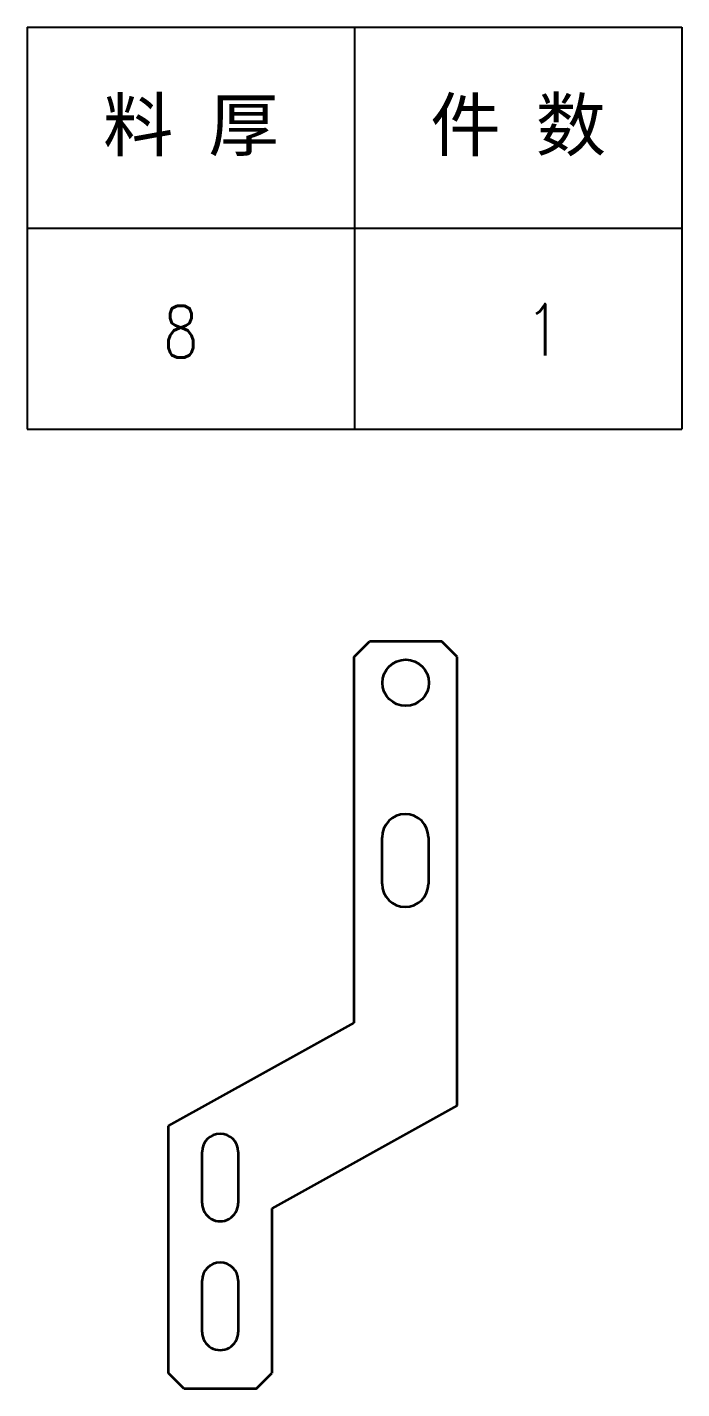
# Model space of a CAD drawing. Header units: millimetres. Extents: x 1842 to 16330, y -758 to 3963.
# Drawn here: x 4822.6 to 4949.6, y -434.4 to -170.2 of the extents above; entities that cross this region are included whole.
import ezdxf
from ezdxf.enums import TextEntityAlignment as Align

# ---------------------------------------------------------------- set-up
doc = ezdxf.new("R2010")
doc.units = ezdxf.units.MM
doc.styles.add('DIM', font='romans.shx', dxfattribs={"width": 0.8, "bigfont": 'bigfont.shx'})
doc.styles.get("Standard").update_dxf_attribs({"font": 'arial.ttf'})

# ---------------------------------------------------------------- blocks, each defined once
blk = doc.blocks.new('*T250')
at = {"color": 0, "linetype": 'ByBlock', "lineweight": -2, "transparency": 16777216}
for p, q in [((0, 0), (127, 0)), ((0, 0), (0, -78)), ((63.5, 0), (63.5, -78)), ((127, 0), (127, -78)), ((0, -39), (127, -39)), ((0, -78), (127, -78))]:
    blk.add_line(p, q, dxfattribs=at)
at = {"color": 0, "transparency": 16777216, "char_height": 10, "width": 60.5, "attachment_point": 5}
for s, insert in [('{\\fSimSun|b0|i0|c134|p2;料 厚}', (31.75, -19.5)), ('{\\fSimSun|b0|i0|c134|p2;件 数}', (95.25, -19.5))]:
    blk.add_mtext(s, dxfattribs=dict(at, insert=insert))
blk = doc.blocks.new('拆图参数')
blk.add_blockref('*T250', (-63.5, 78))
at = {"style": 'DIM', "width": 0.8}
blk.add_attdef('6', text='', height=10, dxfattribs=at).set_placement((-37.13, 18.91), align=Align.MIDDLE_LEFT)
blk.add_attdef('1', text='', height=10, dxfattribs=at).set_placement((36.65, 19.27), align=Align.MIDDLE_CENTER)

msp = doc.modelspace()

# ---------------------------------------------------------------- linework, layer by layer
at = {"color": 7, "lineweight": 35, "ltscale": 0.35}
for p, q in [((4886.01, -292.444), (4889.01, -289.444)), ((4903.01, -289.444), (4889.01, -289.444)), ((4906.01, -292.444), (4903.01, -289.444)), ((4867.01, -434.444), (4853.01, -434.444))]:
    msp.add_line(p, q, dxfattribs=at)
at = {"color": 7, "lineweight": 35, "ltscale": 0.05}
msp.add_line((4886.01, -363.444), (4886.01, -292.444), dxfattribs=at)
at = {"color": 7, "lineweight": 35, "ltscale": 0.45}
msp.add_line((4906.01, -379.444), (4906.01, -292.444), dxfattribs=at)
at = {"color": 7, "lineweight": 35, "ltscale": 0.225}
for p, q in [((4891.429, -336.444), (4891.429, -327.444)), ((4900.429, -327.444), (4900.429, -336.444))]:
    msp.add_line(p, q, dxfattribs=at)
at = {"color": 7, "lineweight": 35}
for p, q in [((4850.01, -383.444), (4886.01, -363.444)), ((4906.01, -379.444), (4870.01, -399.444)), ((4850.01, -431.444), (4850.01, -383.444)), ((4870.01, -399.444), (4870.01, -431.444))]:
    msp.add_line(p, q, dxfattribs=at)
at = {"color": 7, "lineweight": 35, "ltscale": 0.25}
for p, q in [((4856.51, -398.444), (4856.51, -388.444)), ((4863.51, -388.444), (4863.51, -398.444)), ((4856.51, -423.444), (4856.51, -413.444)), ((4863.51, -413.444), (4863.51, -423.444))]:
    msp.add_line(p, q, dxfattribs=at)
at = {"color": 7, "lineweight": 35, "ltscale": 0.106066}
for p, q in [((4853.01, -434.444), (4850.01, -431.444)), ((4867.01, -434.444), (4870.01, -431.444))]:
    msp.add_line(p, q, dxfattribs=at)
at = {"color": 7, "lineweight": 35}
msp.add_circle((4896.01, -297.444), 4.5, dxfattribs=at)
for centre, radius, start, end in [((4895.929, -327.444), 4.5, 360, 180), ((4895.929, -336.444), 4.5, 180, 360), ((4860.01, -388.444), 3.5, 0, 179.99999), ((4860.01, -398.444), 3.5, 179.99999, 0), ((4860.01, -413.444), 3.5, 0, 179.99999), ((4860.01, -423.444), 3.5, 179.99999, 0)]:
    msp.add_arc(centre, radius, start, end, dxfattribs=at)

# ---------------------------------------------------------------- block references
msp.add_blockref('拆图参数', (4886.077, -248.24)).add_auto_attribs({'1': '1', '6': '8'})

doc.saveas('drawing.dxf')
